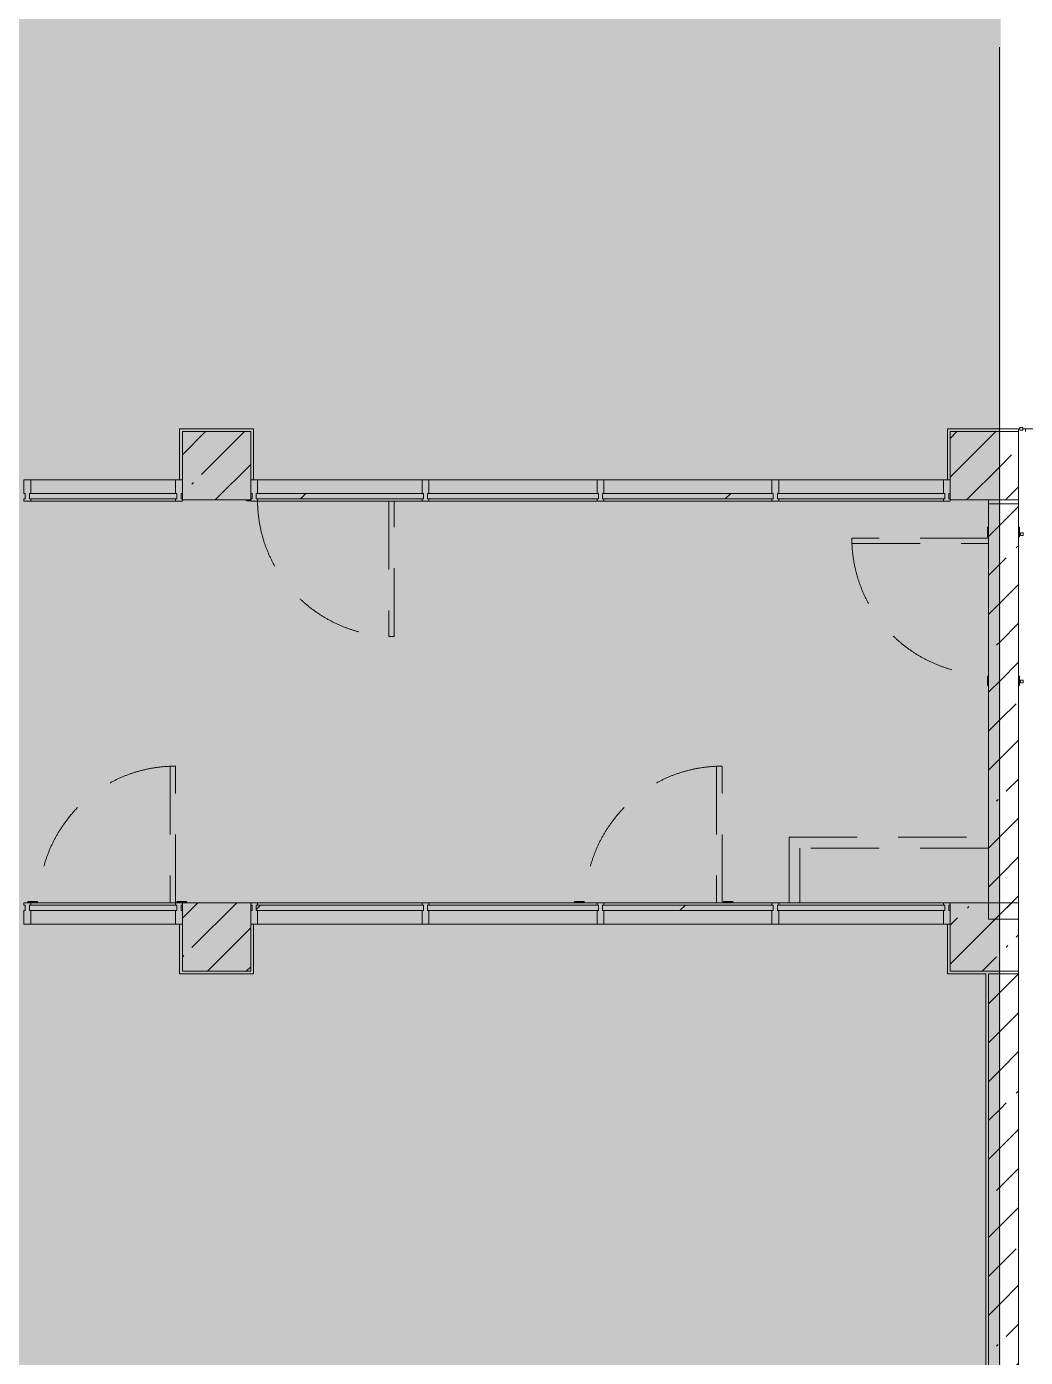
# Model space of a CAD drawing. Header units: millimetres. Extents: x 35524 to 235479, y -8553 to 29000.
# Drawn here: x 185909 to 193219, y 12321 to 22065 of the extents above; entities that cross this region are included whole.
import ezdxf

# ---------------------------------------------------------------- set-up
doc = ezdxf.new("R2010")
doc.units = ezdxf.units.MM
doc.linetypes.add('200_ШТРИХ__ш1_п0_6_', pattern=[800, 500, -300])
doc.layers.add('A-DETL-GENF-3', color=7, linetype='Continuous', lineweight=9, true_color=0xc0c0c0, transparency=0.4)
for name, color, linetype, lineweight in [('A-DETL-MBND-1', 7, '200_ШТРИХ__ш1_п0_6_', 9), ('A-GLAZ-CURT-3', 7, 'Continuous', 5), ('A-WALL-6', 7, 'Continuous', 5), ('I-WALL-24', 7, 'Continuous', 5), ('S-COLS-1', 7, 'Continuous', 5), ('Оси', 7, 'Continuous', 9)]:
    doc.layers.add(name, color=color, linetype=linetype, lineweight=lineweight)
for name, color, linetype, lineweight, true_color in [('A-FLOR-1', 7, 'Continuous', 5, 0xb7b7b7), ('A-FLOR-2', 7, 'Continuous', 5, 0xaaaaaa), ('A-GLAZ-CURT-2', 7, 'Continuous', 5, 0x737373), ('A-GLAZ-CWMG-2', 7, 'Continuous', 5, 0x737373), ('I-WALL-23', 7, 'Continuous', 5, 0x737373), ('S-COLS-2', 7, 'Continuous', 5, 0x737373)]:
    doc.layers.add(name, color=color, linetype=linetype, lineweight=lineweight, true_color=true_color)
pattern_1 = [(45, (108468.84, 0), (-285.1231, 285.1231), []), (45, (108753.96, 0), (-285.1231, 285.1231), [504.031, -100.806, 16.764, -84.042])]
pattern_2 = [(45, (-84450, -18850), (-285.1231, 285.1231), []), (45, (-84164.88, -18850), (-285.1231, 285.1231), [504.031, -100.806, 16.764, -84.042])]

# ---------------------------------------------------------------- blocks, each defined once
blk = doc.blocks.new('110_Дверь_СКБ_1Ст_Внутренняя1 - Д-4 1100x2100h_су мгн-V143-3_4_2_птичка')
at = {"layer": 'A-DETL-MBND-1'}
for points in [[(-447.5, 1100), (-487.5, 1100), (-487.5, 110), (-447.5, 110), (-447.5, 537.6)], [(562.5, 108), (562.5, 100), (592.5, 100), (592.5, 108)]]:
    blk.add_hatch(color=256, dxfattribs=at).paths.add_polyline_path(points)
for p, q in [((-487.5, 1100), (-487.5, 110)), ((-447.5, 1100), (-487.5, 1100)), ((-447.5, 110), (-447.5, 1100)), ((592.5, 108), (562.5, 108)), ((592.5, 100), (592.5, 108))]:
    blk.add_line(p, q, dxfattribs=at)
blk.add_arc((-487.5, 100), 1000, 0.57956, 90, dxfattribs=at)
blk = doc.blocks.new('BSC_Колонна _Прямоугольная - 500х500-V160-3_4_2_птичка')
at = {"layer": 'S-COLS-1'}
h = blk.add_hatch(dxfattribs=at)
h.set_pattern_fill('FP_137', color=256, style=0, pattern_type=2)
h.set_pattern_definition([(45, (-78830, -15400), (-285.1231, 285.1231), []), (45, (-78544.88, -15400), (-285.1231, 285.1231), [504.031, -100.806, 16.764, -84.042])])
h.paths.add_polyline_path([(-250, -250), (250, -250), (250, 250), (-250, 250), (-250, -129.8)])
at = {"layer": 'S-COLS-2'}
for p, q in [((250, 250), (-250, 250)), ((-250, 250), (-250, -250)), ((250, -250), (250, 250)), ((-250, -250), (250, -250))]:
    blk.add_line(p, q, dxfattribs=at)
blk = doc.blocks.new('110_Дверь_СКБ_1Ст_Внутренняя1 - Д-4 _л_ 1100x2100h_су мгн-32399982-3_4_2_птичка')
at = {"layer": 'A-DETL-MBND-1'}
for points in [[(472.5, 221.1), (472.5, 110), (512.5, 110), (512.5, 1110), (472.5, 1110), (472.5, 687.2)], [(-567.5, 110), (-497.5, 110), (-497.5, 118), (-567.5, 118)], [(522.5, 110), (592.5, 110), (592.5, 118), (522.5, 118)], [(-567.5, -118), (-497.5, -118), (-497.5, -110), (-567.5, -110)], [(522.5, -118), (592.5, -118), (592.5, -110), (522.5, -110)]]:
    blk.add_hatch(color=256, dxfattribs=at).paths.add_polyline_path(points)
for p, q in [((512.5, 1110), (472.5, 1110)), ((472.5, 1110), (472.5, 110)), ((512.5, 110), (512.5, 1110)), ((-497.5, 118), (-567.5, 118)), ((-567.5, 118), (-567.5, 110)), ((-497.5, 110), (-497.5, 118)), ((592.5, 118), (522.5, 118)), ((522.5, 118), (522.5, 110)), ((592.5, 110), (592.5, 118)), ((-567.5, -110), (-567.5, -118)), ((-567.5, -118), (-497.5, -118)), ((-497.5, -118), (-497.5, -110)), ((522.5, -110), (522.5, -118)), ((522.5, -118), (592.5, -118)), ((592.5, -118), (592.5, -110))]:
    blk.add_line(p, q, dxfattribs=at)
blk.add_arc((512.5, 110), 1000, 90, 180, dxfattribs=at)
blk = doc.blocks.new('110_Дверь_СКБ_1Ст_Внутренняя1 - Д-4 _л_ 1100x2100h_су мгн-32399984-3_4_2_птичка')
at = {"layer": 'A-DETL-MBND-1'}
for points in [[(472.5, 40), (512.5, 40), (512.5, 1040), (472.5, 1040), (472.5, 108)], [(-547.5, 40), (-497.5, 40), (-497.5, 48), (-567.5, 48), (-567.5, 40), (-557.5, 40)], [(562.5, 40), (592.5, 40), (592.5, 48), (522.5, 48), (522.5, 40), (552.5, 40)]]:
    blk.add_hatch(color=256, dxfattribs=at).paths.add_polyline_path(points)
for p, q in [((512.5, 1040), (472.5, 1040)), ((472.5, 1040), (472.5, 40)), ((512.5, 40), (512.5, 1040)), ((-497.5, 48), (-567.5, 48)), ((-567.5, 48), (-567.5, 40)), ((-497.5, 40), (-497.5, 48)), ((592.5, 48), (522.5, 48)), ((522.5, 48), (522.5, 40)), ((592.5, 40), (592.5, 48))]:
    blk.add_line(p, q, dxfattribs=at)
blk.add_arc((512.5, 40), 1000, 90, 180, dxfattribs=at)
blk = doc.blocks.new('BSC_Колонна _Прямоугольная - 500х500-V213-3_4_2_птичка')
at = {"layer": 'S-COLS-1'}
h = blk.add_hatch(dxfattribs=at)
h.set_pattern_fill('FP_146', color=256, style=0, pattern_type=2)
h.set_pattern_definition([(45, (-78830, -18850), (-285.1231, 285.1231), []), (45, (-78544.88, -18850), (-285.1231, 285.1231), [504.031, -100.806, 16.764, -84.042])])
h.paths.add_polyline_path([(-250, -250), (250, -250), (250, 250), (-250, 250), (-250, -109.1)])
at = {"layer": 'S-COLS-2'}
for p, q in [((250, 250), (-250, 250)), ((-250, 250), (-250, -250)), ((250, -250), (250, 250)), ((-250, -250), (250, -250))]:
    blk.add_line(p, q, dxfattribs=at)
blk = doc.blocks.new('BSC_Колонна _Прямоугольная - 500х500-V214-3_4_2_птичка')
at = {"layer": 'S-COLS-1'}
h = blk.add_hatch(dxfattribs=at)
h.set_pattern_fill('FP_147', color=256, style=0, pattern_type=2)
h.set_pattern_definition(pattern_2)
h.paths.add_polyline_path([(-81.1, -250), (120, -250), (120, 250), (-250, 250), (-250, -250)])
h = blk.add_hatch(dxfattribs=at)
h.set_pattern_fill('FP_147', color=256, style=0, pattern_type=2)
h.set_pattern_definition(pattern_2)
h.paths.add_polyline_path([(250, -250), (250, 250), (120, 250), (120, -250)])
for p, q in [((250, 250), (120, 250)), ((250, -250), (250, 250)), ((120, -250), (250, -250))]:
    blk.add_line(p, q, dxfattribs=at)
at = {"layer": 'S-COLS-2'}
for p, q in [((120, 250), (-250, 250)), ((-250, 250), (-250, -250)), ((-250, -250), (120, -250))]:
    blk.add_line(p, q, dxfattribs=at)
blk = doc.blocks.new('Прямоугольный импост - Импост структурный с накладкой - 160мм-23618922-3_4_2_птичка')
at = {"layer": 'A-GLAZ-CWMG-2'}
for p, q in [((-50, 0), (-50, 17)), ((-50, 17), (0, 17)), ((-40, 0), (-50, 0)), ((-40, -40), (-40, 0)), ((0, 0), (-10, 0)), ((-10, 0), (-10, -40)), ((0, 17), (0, 7)), ((-50, -140), (-50, -40)), ((-50, -40), (-40, -40)), ((-10, -40), (0, -40)), ((0, -140), (-50, -140))]:
    blk.add_line(p, q, dxfattribs=at)
blk = doc.blocks.new('Прямоугольный импост - Импост структурный с накладкой - 160мм-30335138-3_4_2_птичка')
at = {"layer": 'A-GLAZ-CWMG-2'}
for p, q in [((-50, 40), (-50, 140)), ((-50, 140), (0, 140)), ((-40, 40), (-50, 40)), ((-50, -17), (-50, 0)), ((-50, 0), (-40, 0)), ((-40, 0), (-40, 40)), ((-10, 40), (-10, 0)), ((0, 40), (-10, 40)), ((-10, 0), (0, 0)), ((0, -17), (-50, -17))]:
    blk.add_line(p, q, dxfattribs=at)
blk = doc.blocks.new('Системная панель - Стекло - 40мм-30335156-3_4_2_птичка')
at = {"layer": 'A-GLAZ-CURT-3'}
h = blk.add_hatch(dxfattribs=at)
h.set_pattern_fill('FP_151', color=256, style=0, pattern_type=2)
h.set_pattern_definition([(45, (-80232.5, -15133), (-1414.214, 1414.214), [1000, -3000]), (45, (-81232.5, -15633), (-1414.214, 1414.214), [3000, -1000]), (45, (-79232.5, -16133), (-1414.214, 1414.214), [1000, -3000])])
h.paths.add_polyline_path([(-490.7, -40), (612.5, -40), (612.5, 0), (-612.5, 0), (-612.5, -40)])
at = {"layer": 'A-GLAZ-CURT-2'}
for p, q in [((612.5, 0), (-612.5, 0)), ((-612.5, 0), (-612.5, -40)), ((-612.5, -40), (612.5, -40)), ((612.5, -40), (612.5, 0))]:
    blk.add_line(p, q, dxfattribs=at)
blk = doc.blocks.new('Прямоугольный импост - Импост структурный с накладкой - 160мм-23562106-3_4_2_птичка')
at = {"layer": 'A-GLAZ-CWMG-2'}
for p, q in [((80330.2, 15650), (79130, 15650)), ((80335, 15493), (79130, 15493))]:
    blk.add_line(p, q, dxfattribs=at)
blk = doc.blocks.new('Прямоугольный импост - Импост структурный с накладкой - 160мм-V216-3_4_2_птичка')
at = {"layer": 'A-GLAZ-CWMG-2'}
for p, q in [((-50, 40), (-50, 140)), ((-50, 140), (0, 140)), ((0, 140), (0, 40)), ((-40, 40), (-50, 40)), ((-50, -17), (-50, 0)), ((-50, 0), (-40, 0)), ((-40, 0), (-40, 40)), ((-10, 40), (-10, 0)), ((0, 40), (-10, 40)), ((-10, 0), (0, 0)), ((0, 0), (0, -17)), ((0, -17), (-50, -17))]:
    blk.add_line(p, q, dxfattribs=at)
blk = doc.blocks.new('Прямоугольный импост - Импост структурный с накладкой - 160мм-30335139-3_4_2_птичка')
at = {"layer": 'A-GLAZ-CWMG-2'}
for p, q in [((0, 140), (-50, 140)), ((-50, 140), (-50, 40)), ((-50, 40), (-40, 40)), ((-40, 0), (-50, 0)), ((-50, 0), (-50, -17)), ((-40, 40), (-40, 0)), ((-10, 0), (-10, 40)), ((-10, 40), (0, 40)), ((0, 0), (-10, 0)), ((-50, -17), (0, -17))]:
    blk.add_line(p, q, dxfattribs=at)
blk = doc.blocks.new('Системная панель - Стекло - 40мм-30335157-3_4_2_птичка')
at = {"layer": 'A-GLAZ-CURT-3'}
h = blk.add_hatch(dxfattribs=at)
h.set_pattern_fill('FP_152', color=256, style=0, pattern_type=2)
h.set_pattern_definition([(45, (-82780, -15133), (-1414.214, 1414.214), [1000, -3000]), (45, (-83780, -15633), (-1414.214, 1414.214), [3000, -1000]), (45, (-81780, -16133), (-1414.214, 1414.214), [1000, -3000])])
h.paths.add_polyline_path([(625, -40), (625, 0), (-625, 0), (-625, -40), (-241.6, -40)])
at = {"layer": 'A-GLAZ-CURT-2'}
for p, q in [((625, 0), (-625, 0)), ((-625, 0), (-625, -40)), ((-625, -40), (625, -40)), ((625, -40), (625, 0))]:
    blk.add_line(p, q, dxfattribs=at)
blk = doc.blocks.new('Прямоугольный импост - Импост структурный с накладкой - 160мм-23562108-3_4_2_птичка')
at = {"layer": 'A-GLAZ-CWMG-2'}
for p, q in [((82895, 15650), (81665, 15650)), ((82895, 15493), (81665, 15493))]:
    blk.add_line(p, q, dxfattribs=at)
blk = doc.blocks.new('Прямоугольный импост - Импост структурный с накладкой - 160мм-30335135-3_4_2_птичка')
at = {"layer": 'A-GLAZ-CWMG-2'}
for p, q in [((-25, 40), (-25, 140)), ((-25, 140), (25, 140)), ((25, 140), (25, 40)), ((-15, 40), (-25, 40)), ((-25, -17), (-25, 0)), ((-25, 0), (-15, 0)), ((-15, 0), (-15, 40)), ((15, 40), (15, 0)), ((25, 40), (15, 40)), ((15, 0), (25, 0)), ((25, 0), (25, -17)), ((25, -17), (-25, -17))]:
    blk.add_line(p, q, dxfattribs=at)
blk = doc.blocks.new('Системная панель - Стекло - 40мм-23618921-3_4_2_птичка')
at = {"layer": 'A-GLAZ-CURT-3'}
h = blk.add_hatch(dxfattribs=at)
h.set_pattern_fill('FP_153', color=256, style=0, pattern_type=2)
h.set_pattern_definition([(45, (-80232.5, -18107), (-1414.214, 1414.214), [1000, -3000]), (45, (-81232.5, -18607), (-1414.214, 1414.214), [3000, -1000]), (45, (-79232.5, -19107), (-1414.214, 1414.214), [1000, -3000])])
h.paths.add_polyline_path([(612.5, 0), (612.5, 40), (-612.5, 40), (-612.5, 0), (-490.7, 0)])
at = {"layer": 'A-GLAZ-CURT-2'}
for p, q in [((612.5, 40), (-612.5, 40)), ((-612.5, 40), (-612.5, 0)), ((612.5, 0), (612.5, 40)), ((-612.5, 0), (612.5, 0))]:
    blk.add_line(p, q, dxfattribs=at)
blk = doc.blocks.new('Прямоугольный импост - Импост структурный с накладкой - 160мм-23562040-3_4_2_птичка')
at = {"layer": 'A-GLAZ-CWMG-2'}
for p, q in [((80335, 18747), (79130, 18747)), ((80335, 18590), (79130, 18590))]:
    blk.add_line(p, q, dxfattribs=at)
blk = doc.blocks.new('Прямоугольный импост - Импост структурный с накладкой - 160мм-23618923-3_4_2_птичка')
at = {"layer": 'A-GLAZ-CWMG-2'}
for p, q in [((0, 17), (-50, 17)), ((-50, 17), (-50, 0)), ((-50, 0), (-40, 0)), ((-40, 0), (-40, -40)), ((-10, -40), (-10, 0)), ((-10, 0), (0, 0)), ((0, 7), (0, 17)), ((-40, -40), (-50, -40)), ((-50, -40), (-50, -140)), ((0, -40), (-10, -40)), ((-50, -140), (0, -140))]:
    blk.add_line(p, q, dxfattribs=at)
blk = doc.blocks.new('Системная панель - Стекло - 40мм-V217-3_4_2_птичка')
at = {"layer": 'A-GLAZ-CURT-2'}
for p, q in [((612.5, 40), (-612.5, 40)), ((-612.5, 40), (-612.5, 0)), ((612.5, 0), (612.5, 40)), ((-612.5, 0), (612.5, 0))]:
    blk.add_line(p, q, dxfattribs=at)
blk = doc.blocks.new('Прямоугольный импост - Импост структурный с накладкой - 160мм-23618920-3_4_2_птичка')
at = {"layer": 'A-GLAZ-CWMG-2'}
for p, q in [((-25, 0), (-25, 17)), ((-25, 17), (25, 17)), ((-15, 0), (-25, 0)), ((-15, -40), (-15, 0)), ((25, 0), (15, 0)), ((15, 0), (15, -40)), ((25, 17), (25, 0)), ((-25, -140), (-25, -40)), ((-25, -40), (-15, -40)), ((15, -40), (25, -40)), ((25, -40), (25, -140)), ((25, -140), (-25, -140))]:
    blk.add_line(p, q, dxfattribs=at)
blk = doc.blocks.new('Системная панель - Стекло - 40мм-V237-3_4_2_птичка')
at = {"layer": 'A-GLAZ-CURT-2'}
for p, q in [((625, 0), (-625, 0)), ((-625, 0), (-625, -40)), ((-625, -40), (625, -40)), ((625, -40), (625, 0))]:
    blk.add_line(p, q, dxfattribs=at)
blk = doc.blocks.new('Системная панель - Стекло - 40мм-23618924-3_4_2_птичка')
at = {"layer": 'A-GLAZ-CURT-3'}
h = blk.add_hatch(dxfattribs=at)
h.set_pattern_fill('FP_173', color=256, style=0, pattern_type=2)
h.set_pattern_definition([(45, (-82780, -18107), (-1414.214, 1414.214), [1000, -3000]), (45, (-83780, -18607), (-1414.214, 1414.214), [3000, -1000]), (45, (-81780, -19107), (-1414.214, 1414.214), [1000, -3000])])
h.paths.add_polyline_path([(625, 0), (625, 40), (-625, 40), (-625, 0)])
at = {"layer": 'A-GLAZ-CURT-2'}
for p, q in [((625, 40), (-625, 40)), ((-625, 40), (-625, 0)), ((-625, 0), (625, 0)), ((625, 0), (625, 40))]:
    blk.add_line(p, q, dxfattribs=at)
blk = doc.blocks.new('Прямоугольный импост - Импост структурный с накладкой - 160мм-23562109-3_4_2_птичка')
at = {"layer": 'A-GLAZ-CWMG-2'}
for p, q in [((81615, 15650), (80385, 15650)), ((81615, 15493), (80385, 15493))]:
    blk.add_line(p, q, dxfattribs=at)
blk = doc.blocks.new('Прямоугольный импост - Импост структурный с накладкой - 160мм-30335136-3_4_2_птичка')
at = {"layer": 'A-GLAZ-CWMG-2'}
for p, q in [((-25, 40), (-25, 140)), ((-25, 140), (25, 140)), ((25, 140), (25, 40)), ((-15, 40), (-25, 40)), ((-25, -17), (-25, 0)), ((-25, 0), (-15, 0)), ((-15, 0), (-15, 40)), ((15, 40), (15, 0)), ((25, 40), (15, 40)), ((15, 0), (25, 0)), ((25, 0), (25, -17)), ((25, -17), (-25, -17))]:
    blk.add_line(p, q, dxfattribs=at)
blk = doc.blocks.new('Прямоугольный импост - Импост структурный с накладкой - 160мм-22751478-3_4_2_птичка')
at = {"layer": 'A-GLAZ-CWMG-2'}
for p, q in [((82895, 18747), (81665, 18747)), ((82895, 18590), (81665, 18590))]:
    blk.add_line(p, q, dxfattribs=at)
blk = doc.blocks.new('Системная панель - Стекло - 40мм-V238-3_4_2_птичка')
at = {"layer": 'A-GLAZ-CURT-2'}
for p, q in [((625, 40), (-625, 40)), ((-625, 40), (-625, 0)), ((-625, 0), (625, 0)), ((625, 0), (625, 40))]:
    blk.add_line(p, q, dxfattribs=at)
blk = doc.blocks.new('Системная панель - Стекло - 40мм-V239-3_4_2_птичка')
at = {"layer": 'A-GLAZ-CURT-2'}
for p, q in [((612.5, 0), (-612.5, 0)), ((-612.5, 0), (-612.5, -40)), ((-612.5, -40), (612.5, -40)), ((612.5, -40), (612.5, 0))]:
    blk.add_line(p, q, dxfattribs=at)
blk = doc.blocks.new('Прямоугольный импост - Импост структурный с накладкой - 160мм-23562112-3_4_2_птичка')
at = {"layer": 'A-GLAZ-CWMG-2'}
for p, q in [((84150, 15650), (82945, 15650)), ((84150, 15493), (82945, 15493))]:
    blk.add_line(p, q, dxfattribs=at)
blk = doc.blocks.new('Системная панель - Стекло - 40мм-V242-3_4_2_птичка')
at = {"layer": 'A-GLAZ-CURT-2'}
for p, q in [((540, 0), (-540, 0)), ((-540, 0), (-540, -40)), ((540, -40), (540, 0)), ((-540, -40), (540, -40))]:
    blk.add_line(p, q, dxfattribs=at)
blk = doc.blocks.new('Прямоугольный импост - Импост структурный с накладкой - 160мм-23562335-3_4_2_птичка')
at = {"layer": 'A-GLAZ-CWMG-2'}
for p, q in [((78530, 15650), (77470, 15650)), ((78530, 15493), (77470, 15493))]:
    blk.add_line(p, q, dxfattribs=at)
blk = doc.blocks.new('Системная панель - Стекло - 40мм-V243-3_4_2_птичка')
at = {"layer": 'A-GLAZ-CURT-2'}
for p, q in [((540, 40), (-540, 40)), ((-540, 40), (-540, 0)), ((-540, 0), (540, 0)), ((540, 0), (540, 40))]:
    blk.add_line(p, q, dxfattribs=at)
blk = doc.blocks.new('Прямоугольный импост - Импост структурный с накладкой - 160мм-23562401-3_4_2_птичка')
at = {"layer": 'A-GLAZ-CWMG-2'}
for p, q in [((75150, 18747), (74090, 18747)), ((75150, 18590), (74090, 18590))]:
    blk.add_line(p, q, dxfattribs=at)

msp = doc.modelspace()

# ---------------------------------------------------------------- hatches: boundary and pattern name
at = {"layer": 'A-DETL-GENF-3'}
msp.add_hatch(color=256, dxfattribs=at).paths.add_polyline_path([(179320.8, -251.7), (184318.8, -251.7), (184318.8, 3288.3), (193038.8, 3288.3), (193038.8, 27348.3), (150378.8, 27348.3), (150378.8, 23888.3), (146779, 23888.3), (146779, -251.7), (178388.6, -251.7)])
at = {"layer": 'I-WALL-24'}
h = msp.add_hatch(dxfattribs=at)
h.set_pattern_fill('FP_98', color=256, style=0, pattern_type=2)
h.set_pattern_definition(pattern_1)
h.paths.add_polyline_path([(193038.8, 15530), (193038.8, 18570), (192948.8, 18570), (192948.8, 15530)])
h = msp.add_hatch(dxfattribs=at)
h.set_pattern_fill('FP_98', color=256, style=0, pattern_type=2)
h.set_pattern_definition(pattern_1)
h.paths.add_polyline_path([(193168.8, 15530), (193168.8, 18570), (193038.8, 18570), (193038.8, 15530)])
h = msp.add_hatch(dxfattribs=at)
h.set_pattern_fill('FP_98', color=256, style=0, pattern_type=2)
h.set_pattern_definition(pattern_1)
h.paths.add_polyline_path([(193038.8, 4050), (193038.8, 15130), (192948.8, 15130), (192948.8, 4050)])
h = msp.add_hatch(dxfattribs=at)
h.set_pattern_fill('FP_98', color=256, style=0, pattern_type=2)
h.set_pattern_definition(pattern_1)
h.paths.add_polyline_path([(193038.8, 4050), (193168.8, 4050), (193168.8, 15130), (193038.8, 15130), (193038.8, 4279.6)])
at = {"layer": 'S-COLS-1'}
h = msp.add_hatch(dxfattribs=at)
h.set_pattern_fill('FP_98', color=256, style=0, pattern_type=2)
h.set_pattern_definition(pattern_1)
h.paths.add_polyline_path([(193038.8, 15150), (193038.8, 15650), (192668.8, 15650), (192668.8, 15150)])
h = msp.add_hatch(dxfattribs=at)
h.set_pattern_fill('FP_98', color=256, style=0, pattern_type=2)
h.set_pattern_definition(pattern_1)
h.paths.add_polyline_path([(193168.8, 15150), (193168.8, 15650), (193038.8, 15650), (193038.8, 15150)])

# ---------------------------------------------------------------- linework, layer by layer
at = {"layer": 'A-DETL-MBND-1'}
for p, q in [((193203.8, 18358.5), (193183.8, 18358.5)), ((193183.8, 18358.5), (193183.8, 18338.5)), ((193183.8, 18338.5), (193203.8, 18338.5)), ((193203.8, 18338.5), (193203.8, 18358.5)), ((193203.8, 17280), (193183.8, 17280)), ((193183.8, 17280), (193183.8, 17260)), ((193183.8, 17260), (193203.8, 17260)), ((193203.8, 17260), (193203.8, 17280)), ((191488.8, 15650), (191488.8, 16130)), ((191488.8, 16130), (192948.8, 16130)), ((191568.8, 16050), (191568.8, 15650)), ((192948.8, 16050), (191568.8, 16050))]:
    msp.add_line(p, q, dxfattribs=at)
at = {"layer": 'A-FLOR-1'}
for p, q in [((187028.8, 18747), (187028.8, 19120)), ((187028.8, 19120), (187568.8, 19120)), ((187568.8, 19120), (187568.8, 18747)), ((192648.8, 18747), (192648.8, 19120)), ((192648.8, 19120), (193179.3, 19120)), ((192948.8, 18600), (192948.8, 18570)), ((187028.8, 15130), (187028.8, 15493)), ((187568.8, 15493), (187568.8, 15130)), ((192648.8, 15130), (192648.8, 15493)), ((187568.8, 15130), (187028.8, 15130)), ((192928.8, 15130), (192648.8, 15130)), ((192928.8, 11900), (192928.8, 15130))]:
    msp.add_line(p, q, dxfattribs=at)
at = {"layer": 'A-FLOR-2'}
for p, q in [((193168.8, 19100), (193168.8, 19120)), ((193199.3, 19120), (193458.8, 19120)), ((193218.8, 19120), (193218.8, 19100)), ((193168.8, 18570), (193168.8, 18600)), ((193168.8, 15130), (193168.8, 15150))]:
    msp.add_line(p, q, dxfattribs=at)
at = {"layer": 'A-WALL-6'}
for p, q in [((193199.3, 19131), (193179.3, 19131)), ((193179.3, 19131), (193179.3, 19111)), ((193179.3, 19111), (193199.3, 19111)), ((193199.3, 19111), (193199.3, 19131))]:
    msp.add_line(p, q, dxfattribs=at)
at = {"layer": 'I-WALL-23'}
for p, q in [((192948.8, 18570), (192948.8, 15530)), ((192948.8, 15130), (192948.8, 11880))]:
    msp.add_line(p, q, dxfattribs=at)
at = {"layer": 'I-WALL-24'}
for p, q in [((193168.8, 18570), (192948.8, 18570)), ((193168.8, 15530), (193168.8, 18570)), ((192948.8, 15530), (193168.8, 15530)), ((193168.8, 15130), (192948.8, 15130)), ((193168.8, 4050), (193168.8, 15130))]:
    msp.add_line(p, q, dxfattribs=at)
at = {"layer": 'S-COLS-1'}
for p, q in [((193168.8, 15650), (193038.8, 15650)), ((193168.8, 15150), (193168.8, 15650)), ((193038.8, 15150), (193168.8, 15150))]:
    msp.add_line(p, q, dxfattribs=at)
at = {"layer": 'S-COLS-2'}
for p, q in [((193038.8, 15650), (192668.8, 15650)), ((192668.8, 15650), (192668.8, 15150)), ((192668.8, 15150), (193038.8, 15150))]:
    msp.add_line(p, q, dxfattribs=at)
at = {"layer": 'Оси'}
msp.add_line((193028.8, 10029.8), (193028.8, 21915.1), dxfattribs=at)

# ---------------------------------------------------------------- block references
at = {"layer": 'A-DETL-MBND-1'}
for name, p, rotation in [('110_Дверь_СКБ_1Ст_Внутренняя1 - Д-4 1100x2100h_су мгн-V143-3_4_2_птичка', (188111.3, 18700), 180), ('110_Дверь_СКБ_1Ст_Внутренняя1 - Д-4 _л_ 1100x2100h_су мгн-32399982-3_4_2_птичка', (193058.8, 17807.5), 89.9999999999999)]:
    msp.add_blockref(name, p, dxfattribs=dict(at, rotation=rotation))
for p in [(186486.3, 15610), (190486.3, 15610)]:
    msp.add_blockref('110_Дверь_СКБ_1Ст_Внутренняя1 - Д-4 _л_ 1100x2100h_су мгн-32399984-3_4_2_птичка', p, dxfattribs=at)
at = {"layer": 'A-GLAZ-CURT-2'}
for name, p in [('Системная панель - Стекло - 40мм-V243-3_4_2_птичка', (186468.8, 18607)), ('Системная панель - Стекло - 40мм-23618921-3_4_2_птичка', (188201.3, 18607)), ('Системная панель - Стекло - 40мм-V238-3_4_2_птичка', (189468.8, 18607)), ('Системная панель - Стекло - 40мм-23618924-3_4_2_птичка', (190748.8, 18607)), ('Системная панель - Стекло - 40мм-V217-3_4_2_птичка', (192016.3, 18607)), ('Системная панель - Стекло - 40мм-V242-3_4_2_птичка', (186468.8, 15633)), ('Системная панель - Стекло - 40мм-30335156-3_4_2_птичка', (188201.3, 15633)), ('Системная панель - Стекло - 40мм-V237-3_4_2_птичка', (189468.8, 15633)), ('Системная панель - Стекло - 40мм-30335157-3_4_2_птичка', (190748.8, 15633)), ('Системная панель - Стекло - 40мм-V239-3_4_2_птичка', (192016.3, 15633))]:
    msp.add_blockref(name, p, dxfattribs=at)
at = {"layer": 'A-GLAZ-CWMG-2', "extrusion": (0, 0, -1), "rotation": 180}
for name, p in [('Прямоугольный импост - Импост структурный с накладкой - 160мм-23618920-3_4_2_птичка', (-185913.8, 18607)), ('Прямоугольный импост - Импост структурный с накладкой - 160мм-23618922-3_4_2_птичка', (-187048.8, 18607)), ('Прямоугольный импост - Импост структурный с накладкой - 160мм-23618920-3_4_2_птичка', (-188828.8, 18607)), ('Прямоугольный импост - Импост структурный с накладкой - 160мм-23618920-3_4_2_птичка', (-190108.8, 18607)), ('Прямоугольный импост - Импост структурный с накладкой - 160мм-23618920-3_4_2_птичка', (-191388.8, 18607)), ('Прямоугольный импост - Импост структурный с накладкой - 160мм-23618922-3_4_2_птичка', (-192668.8, 18607)), ('Прямоугольный импост - Импост структурный с накладкой - 160мм-30335136-3_4_2_птичка', (-185913.8, 15633)), ('Прямоугольный импост - Импост структурный с накладкой - 160мм-30335138-3_4_2_птичка', (-187048.8, 15633)), ('Прямоугольный импост - Импост структурный с накладкой - 160мм-30335136-3_4_2_птичка', (-188828.8, 15633)), ('Прямоугольный импост - Импост структурный с накладкой - 160мм-30335135-3_4_2_птичка', (-190108.8, 15633)), ('Прямоугольный импост - Импост структурный с накладкой - 160мм-30335136-3_4_2_птичка', (-191388.8, 15633)), ('Прямоугольный импост - Импост структурный с накладкой - 160мм-V216-3_4_2_птичка', (-192668.8, 15633))]:
    msp.add_blockref(name, p, dxfattribs=at)
at = {"layer": 'A-GLAZ-CWMG-2'}
for name, p in [('Прямоугольный импост - Импост структурный с накладкой - 160мм-23562401-3_4_2_птичка', (111848.8, 0)), ('Прямоугольный импост - Импост структурный с накладкой - 160мм-23562040-3_4_2_птичка', (108468.8, 0)), ('Прямоугольный импост - Импост структурный с накладкой - 160мм-22751478-3_4_2_птичка', (107188.8, 0)), ('Прямоугольный импост - Импост структурный с накладкой - 160мм-22751478-3_4_2_птичка', (108468.8, 0)), ('Прямоугольный импост - Импост структурный с накладкой - 160мм-23562040-3_4_2_птичка', (112283.8, 0)), ('Прямоугольный импост - Импост структурный с накладкой - 160мм-23562335-3_4_2_птичка', (108468.8, 0)), ('Прямоугольный импост - Импост структурный с накладкой - 160мм-23562106-3_4_2_птичка', (108468.8, 0)), ('Прямоугольный импост - Импост структурный с накладкой - 160мм-23562109-3_4_2_птичка', (108468.8, 0)), ('Прямоугольный импост - Импост структурный с накладкой - 160мм-23562108-3_4_2_птичка', (108468.8, 0)), ('Прямоугольный импост - Импост структурный с накладкой - 160мм-23562112-3_4_2_птичка', (108468.8, 0))]:
    msp.add_blockref(name, p, dxfattribs=at)
at = {"layer": 'A-GLAZ-CWMG-2', "rotation": 180}
for name, p in [('Прямоугольный импост - Импост структурный с накладкой - 160мм-23618923-3_4_2_птичка', (187548.8, 18607)), ('Прямоугольный импост - Импост структурный с накладкой - 160мм-30335139-3_4_2_птичка', (187548.8, 15633))]:
    msp.add_blockref(name, p, dxfattribs=at)
at = {"layer": 'S-COLS-1'}
msp.add_blockref('BSC_Колонна _Прямоугольная - 500х500-V214-3_4_2_птичка', (192918.8, 18850), dxfattribs=at)
at = {"layer": 'S-COLS-2'}
for name, p in [('BSC_Колонна _Прямоугольная - 500х500-V213-3_4_2_птичка', (187298.8, 18850)), ('BSC_Колонна _Прямоугольная - 500х500-V160-3_4_2_птичка', (187298.8, 15400))]:
    msp.add_blockref(name, p, dxfattribs=at)

doc.saveas('drawing.dxf')
